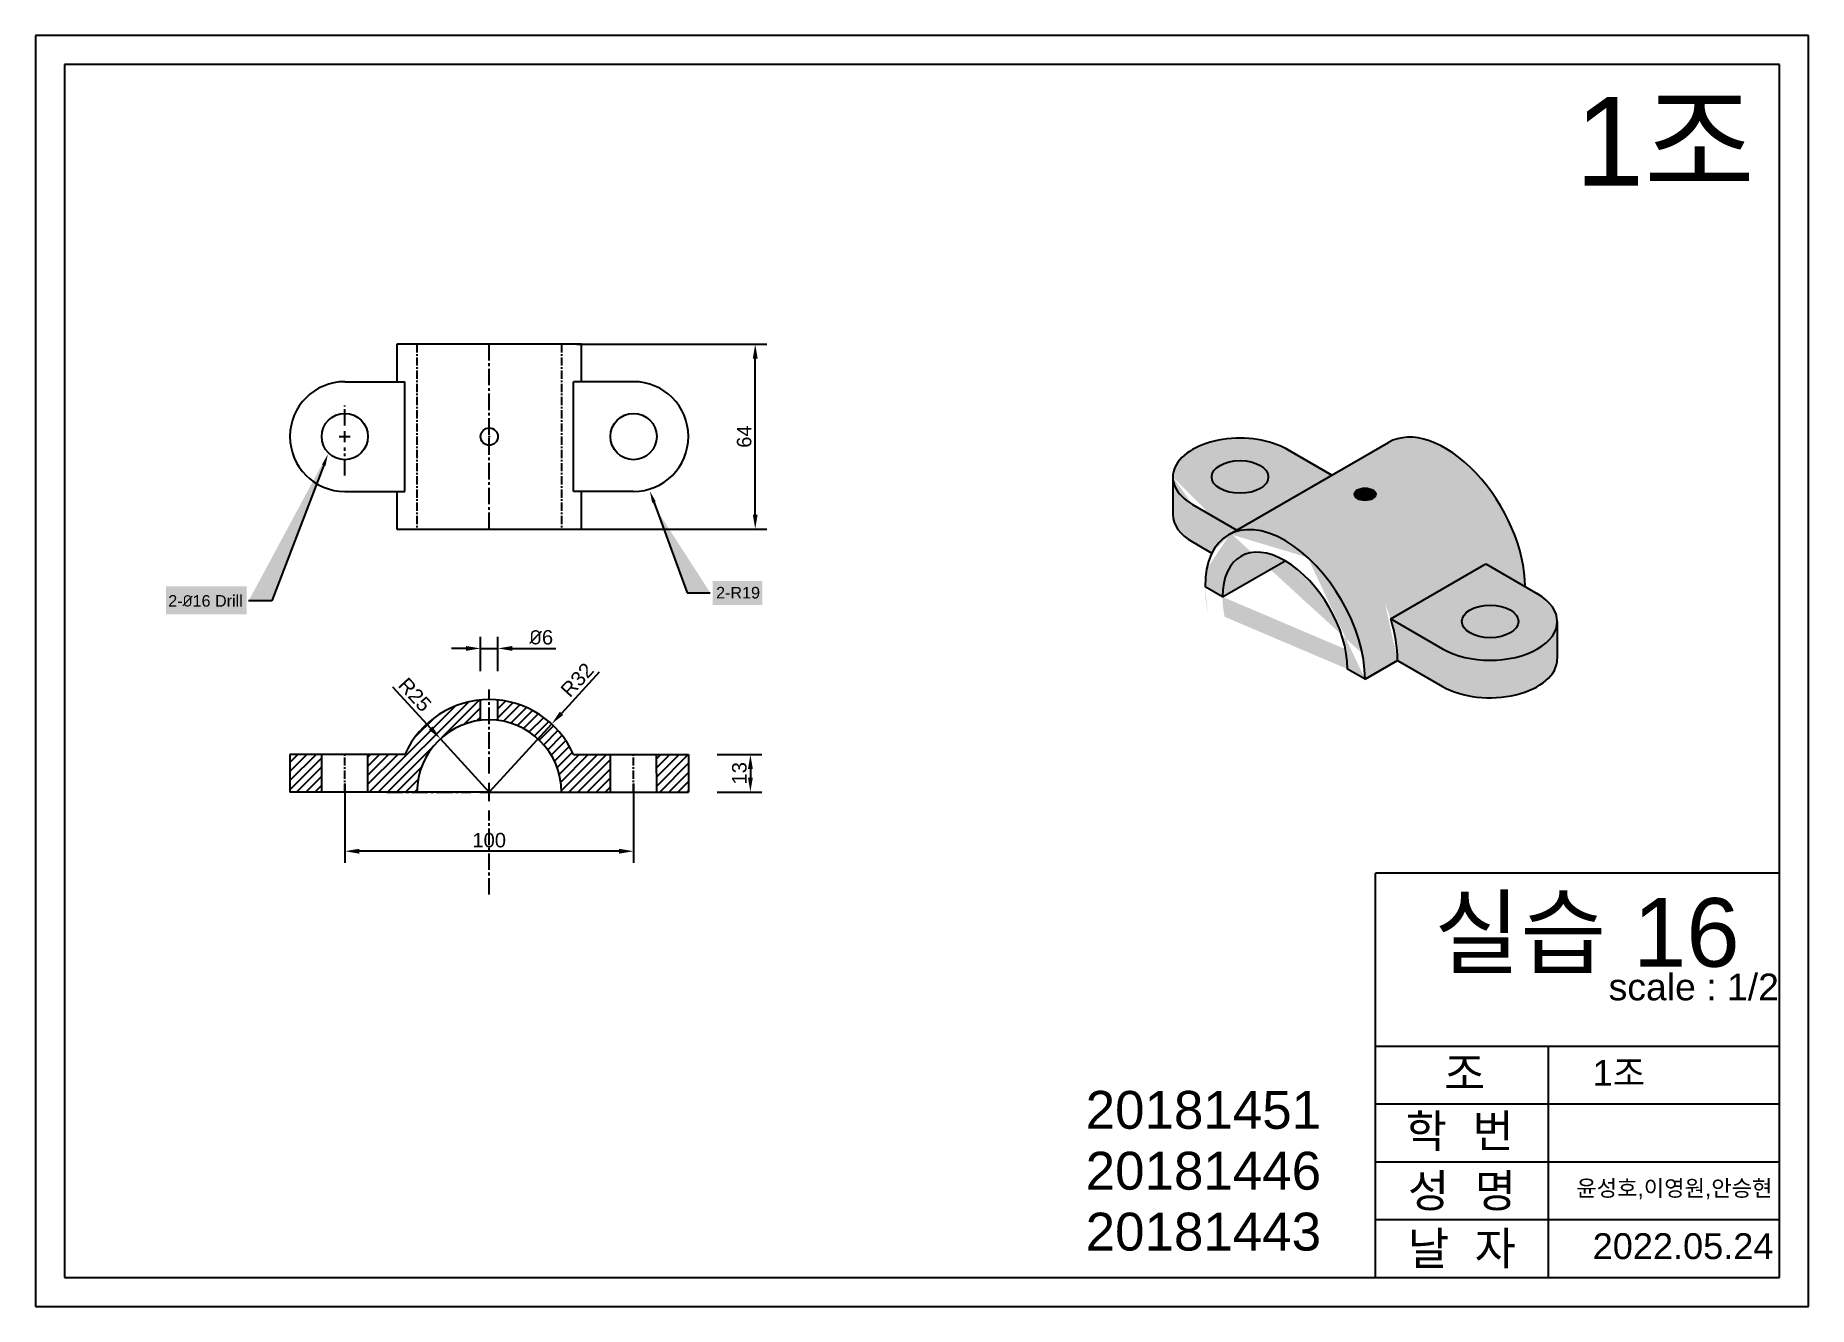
# Model space of a CAD drawing. Header units: millimetres. Extents: x 3883 to 5584, y 1070 to 1510.
# Drawn here: x 3883 to 4497, y 1070 to 1510 of the extents above; entities outside this region: 1.
import ezdxf
from ezdxf import colors
from ezdxf.entities.mleader import LeaderData, LeaderLine
from ezdxf.math import Vec2, Vec3

# ---------------------------------------------------------------- set-up
doc = ezdxf.new("R2010")
doc.units = ezdxf.units.MM
doc.header["$LTSCALE"] = 0.3
doc.linetypes.add('CENTER', pattern=[50.8, 31.75, -6.35, 6.35, -6.35])
doc.linetypes.add('CENTER2', pattern=[28.575, 19.05, -3.175, 3.175, -3.175])
doc.layers.add('Layer4', color=4, linetype='Continuous')
doc.styles.get("Standard").update_dxf_attribs({"font": 'arial.ttf'})
doc.dimstyles.new('ISO-25', dxfattribs={"dimtxt": 2.5, "dimasz": 2.5, "dimexe": 5, "dimexo": 5, "dimtad": 1, "dimtxsty": 'Standard', "dimcen": 80, "dimadec": 0, "dimazin": 0, "dimtfac": 1, "dimtmove": 0, "dimatfit": 3, "dimfxl": 1, "dimarcsym": 0})

# ---------------------------------------------------------------- blocks, each defined once
blk = doc.blocks.new('*U23')
at = {"color": 0, "linetype": 'CENTER2', "transparency": 16777216}
for p, q in [((0, 6.4), (0, 35.5)), ((-35.5, 0), (-6.4, 0)), ((6.4, 0), (35.5, 0)), ((0, -35.5), (0, -6.4))]:
    blk.add_line(p, q, dxfattribs=at)
at = {"color": 0, "linetype": 'Continuous', "transparency": 16777216}
for p, q in [((-3.2, 0), (3.2, 0)), ((0, -3.2), (0, 3.2))]:
    blk.add_line(p, q, dxfattribs=at)
blk = doc.blocks.new('*D24')
at = {"layer": 'Defpoints', "color": 0, "ltscale": 0.3, "transparency": 16777216}
for p in [(4060.03, 1402.78), (4131.75, 1402.78), (4061.01, 1338.78)]:
    blk.add_point(p, dxfattribs=at)
at = {"layer": 'Layer4', "color": 0, "lineweight": -2, "ltscale": 0.3, "transparency": 16777216}
for p, q in [((4070.03, 1402.78), (4135.75, 1402.78)), ((4131.75, 1343.78), (4131.75, 1397.78)), ((4071.01, 1338.78), (4135.75, 1338.78))]:
    blk.add_line(p, q, dxfattribs=at)
at = {"layer": 'Layer4', "color": 0, "ltscale": 0.3, "transparency": 16777216}
for points in [[(4130.92, 1397.78), (4132.59, 1397.78), (4131.75, 1402.78)], [(4130.92, 1343.78), (4132.59, 1343.78), (4131.75, 1338.78)]]:
    blk.add_solid(points, dxfattribs=at)
at = {"layer": 'Layer4', "color": 0, "ltscale": 0.3, "transparency": 16777216, "insert": (4127.95, 1370.78), "char_height": 5, "attachment_point": 5, "rotation": 90}
blk.add_mtext('64', dxfattribs=at)
blk = doc.blocks.new('*D25')
at = {"layer": 'Defpoints', "color": 0, "ltscale": 0.3, "transparency": 16777216}
for p in [(4022.74, 1266.14), (4039.63, 1247.71)]:
    blk.add_point(p, dxfattribs=at)
at = {"layer": 'Layer4', "color": 0, "lineweight": -2, "ltscale": 0.3, "transparency": 16777216}
for p, q in [((4006.2, 1284.2), (4019.36, 1269.83)), ((4039.63, 1247.71), (4022.74, 1266.14))]:
    blk.add_line(p, q, dxfattribs=at)
at = {"layer": 'Layer4', "color": 0, "ltscale": 0.3, "transparency": 16777216}
blk.add_solid([(4019.98, 1270.39), (4018.75, 1269.27), (4022.74, 1266.14)], dxfattribs=at)
at = {"layer": 'Layer4', "color": 0, "ltscale": 0.3, "transparency": 16777216, "insert": (4013.9, 1281.43), "char_height": 5, "attachment_point": 5, "rotation": 312.50025}
blk.add_mtext('R25', dxfattribs=at)
blk = doc.blocks.new('*D26')
at = {"layer": 'Defpoints', "color": 0, "ltscale": 0.3, "transparency": 16777216}
for p in [(4061.27, 1271.28), (4039.63, 1247.71)]:
    blk.add_point(p, dxfattribs=at)
at = {"layer": 'Layer4', "color": 0, "lineweight": -2, "ltscale": 0.3, "transparency": 16777216}
for p, q in [((4077.77, 1289.26), (4064.65, 1274.97)), ((4039.63, 1247.71), (4061.27, 1271.28))]:
    blk.add_line(p, q, dxfattribs=at)
at = {"layer": 'Layer4', "color": 0, "ltscale": 0.3, "transparency": 16777216}
blk.add_solid([(4064.04, 1275.53), (4065.27, 1274.4), (4061.27, 1271.28)], dxfattribs=at)
at = {"layer": 'Layer4', "color": 0, "ltscale": 0.3, "transparency": 16777216, "insert": (4070.1, 1286.53), "char_height": 5, "attachment_point": 5, "rotation": 47.44623}
blk.add_mtext('R32', dxfattribs=at)
blk = doc.blocks.new('*D27')
at = {"layer": 'Defpoints', "color": 0, "ltscale": 0.3, "transparency": 16777216}
for p in [(4042.63, 1297.44), (4036.63, 1279.57), (4042.63, 1279.57)]:
    blk.add_point(p, dxfattribs=at)
at = {"layer": 'Layer4', "color": 0, "lineweight": -2, "ltscale": 0.3, "transparency": 16777216}
for p, q in [((4031.63, 1297.44), (4026.63, 1297.44)), ((4036.63, 1289.57), (4036.63, 1301.44)), ((4036.63, 1297.44), (4042.63, 1297.44)), ((4042.63, 1289.57), (4042.63, 1301.44)), ((4047.63, 1297.44), (4062.69, 1297.44))]:
    blk.add_line(p, q, dxfattribs=at)
at = {"layer": 'Layer4', "color": 0, "ltscale": 0.3, "transparency": 16777216}
for points in [[(4031.63, 1298.28), (4031.63, 1296.61), (4036.63, 1297.44)], [(4047.63, 1298.28), (4047.63, 1296.61), (4042.63, 1297.44)]]:
    blk.add_solid(points, dxfattribs=at)
at = {"layer": 'Layer4', "color": 0, "ltscale": 0.3, "transparency": 16777216, "insert": (4057.66, 1301.25), "char_height": 5, "attachment_point": 5}
blk.add_mtext('{\\fISOCPEUR|b0|i0|c0|p34;%%C}6', dxfattribs=at)
blk = doc.blocks.new('*D28')
at = {"layer": 'Defpoints', "color": 0, "ltscale": 0.3, "transparency": 16777216}
for p in [(3989.64, 1260.71), (4089.62, 1260.71), (3989.64, 1227.24)]:
    blk.add_point(p, dxfattribs=at)
at = {"layer": 'Layer4', "color": 0, "lineweight": -2, "ltscale": 0.3, "transparency": 16777216}
for p, q in [((3989.64, 1250.71), (3989.64, 1223.24)), ((4089.62, 1250.71), (4089.62, 1223.24)), ((4084.62, 1227.24), (3994.64, 1227.24))]:
    blk.add_line(p, q, dxfattribs=at)
at = {"layer": 'Layer4', "color": 0, "ltscale": 0.3, "transparency": 16777216}
for points in [[(3994.64, 1228.07), (3994.64, 1226.4), (3989.64, 1227.24)], [(4084.62, 1228.07), (4084.62, 1226.4), (4089.62, 1227.24)]]:
    blk.add_solid(points, dxfattribs=at)
at = {"layer": 'Layer4', "color": 0, "ltscale": 0.3, "transparency": 16777216, "insert": (4039.63, 1231.04), "char_height": 5, "attachment_point": 5}
blk.add_mtext('100', dxfattribs=at)
blk = doc.blocks.new('*D29')
at = {"layer": 'Defpoints', "color": 0, "ltscale": 0.3, "transparency": 16777216}
for p in [(4108.63, 1260.71), (4108.63, 1247.71), (4130.08, 1247.71)]:
    blk.add_point(p, dxfattribs=at)
at = {"layer": 'Layer4', "color": 0, "lineweight": -2, "ltscale": 0.3, "transparency": 16777216}
for p, q in [((4118.63, 1260.71), (4134.08, 1260.71)), ((4130.08, 1255.71), (4130.08, 1252.71)), ((4118.63, 1247.71), (4134.08, 1247.71))]:
    blk.add_line(p, q, dxfattribs=at)
at = {"layer": 'Layer4', "color": 0, "ltscale": 0.3, "transparency": 16777216}
for points in [[(4129.25, 1255.71), (4130.92, 1255.71), (4130.08, 1260.71)], [(4129.25, 1252.71), (4130.92, 1252.71), (4130.08, 1247.71)]]:
    blk.add_solid(points, dxfattribs=at)
at = {"layer": 'Layer4', "color": 0, "ltscale": 0.3, "transparency": 16777216, "insert": (4126.28, 1254.21), "char_height": 5, "attachment_point": 5, "rotation": 90}
blk.add_mtext('13', dxfattribs=at)

msp = doc.modelspace()

# ---------------------------------------------------------------- hatches: boundary and pattern name
at = {"layer": 'Layer4', "ltscale": 0.3}
h = msp.add_hatch(color=256, dxfattribs=at)
h.dxf.hatch_style = 1
h.set_gradient(color1=(99, 100, 102), color2=(199, 200, 202), name='INVCYLINDER')
edge = h.paths.add_edge_path()
edge.add_line((4351.804, 1307.666), (4369.783, 1297.286))
edge.add_ellipse((4386.237, 1306.786), major_axis=(-23.27, 0), ratio=0.5773503, start_angle=45, end_angle=225)
edge.add_line((4402.692, 1316.286), (4384.713, 1326.666))
edge.add_line((4384.713, 1326.666), (4351.804, 1307.666))
edge = h.paths.add_edge_path(flags=16)
edge.add_ellipse((4386.237, 1306.786), major_axis=(-9.798, 0), ratio=0.5773503, start_angle=0, end_angle=360)
h.paths.add_polyline_path([(4133.149, 1365.679), (4133.149, 1375.948), (4122.846, 1375.948), (4122.846, 1365.679)], flags=9)
h.paths.add_polyline_path([(4004.799, 1283.658), (4015.145, 1272.368), (4022.741, 1279.329), (4012.395, 1290.619)], flags=9)
h.paths.add_polyline_path([(4068.688, 1277.305), (4079.044, 1288.586), (4071.454, 1295.554), (4061.098, 1284.273)], flags=9)
edge = h.paths.add_edge_path()
edge.add_line((3927.74, 1309.282), (3955.698, 1309.282))
edge.add_line((3955.698, 1309.282), (3955.698, 1318.882))
edge.add_line((3955.698, 1318.882), (3927.74, 1318.882))
edge.add_line((3927.74, 1318.882), (3927.74, 1309.282))
edge.add_line((3964.305, 1313.864), (3956.305, 1313.864))
edge.add_line((3982.337, 1360.878), (3964.305, 1313.864))
edge.add_line((3981.715, 1361.117), (3983.769, 1364.613))
edge.add_line((3983.769, 1364.613), (3982.959, 1360.64))
edge.add_line((3982.959, 1360.64), (3981.715, 1361.117))
edge = h.paths.add_edge_path()
edge.add_line((4117.036, 1312.53), (4134.255, 1312.53))
edge.add_line((4134.255, 1312.53), (4134.255, 1320.773))
edge.add_line((4134.255, 1320.773), (4117.036, 1320.773))
edge.add_line((4117.036, 1320.773), (4117.036, 1312.53))
edge.add_line((4108.199, 1316.697), (4116.199, 1316.697))
edge.add_line((4096.66, 1348.13), (4108.199, 1316.697))
edge.add_line((4096.034, 1347.9), (4095.282, 1351.885))
edge.add_line((4095.282, 1351.885), (4097.286, 1348.36))
edge.add_line((4097.286, 1348.36), (4096.034, 1347.9))
h.paths.add_polyline_path([(4052.13, 1295.53), (4063.015, 1295.53), (4063.015, 1307.53), (4052.13, 1307.53)], flags=9)
h.paths.add_polyline_path([(4032.34, 1225.843), (4046.494, 1225.843), (4046.494, 1236.147), (4032.34, 1236.147)], flags=9)
h.paths.add_polyline_path([(4131.475, 1248.855), (4131.475, 1259.125), (4121.171, 1259.125), (4121.171, 1248.855)], flags=9)
h.paths.add_polyline_path([(4242.828, 1085.411), (4331.079, 1085.411), (4331.079, 1105.521), (4242.828, 1105.521)], flags=9)
h.paths.add_polyline_path([(4242.83, 1106.498), (4331.077, 1106.498), (4331.077, 1126.595), (4242.83, 1126.595)], flags=9)
h.paths.add_polyline_path([(4242.83, 1127.575), (4331.077, 1127.575), (4331.077, 1147.671), (4242.83, 1147.671)], flags=9)
h = msp.add_hatch(color=256, dxfattribs=at)
h.dxf.hatch_style = 1
h.set_gradient(color1=(99, 100, 102), color2=(199, 200, 202), tint=1, name='CYLINDER')
edge = h.paths.add_edge_path()
edge.add_ellipse((4370.649, 1334.786), major_axis=(19.596, -33.941), ratio=0.5773503, start_angle=405, end_angle=540.007033)
edge.add_line((4351.051, 1368.725), (4296.148, 1337.012))
edge.add_ellipse((4315.223, 1302.786), major_axis=(19.596, -33.941), ratio=0.5773503, start_angle=133.23638, end_angle=178.497157, ccw=False)
edge.add_ellipse((4315.223, 1302.786), major_axis=(19.596, -33.941), ratio=0.5773503, start_angle=45, end_angle=133.23638, ccw=False)
edge.add_line((4342.936, 1286.786), (4354.194, 1293.286))
edge.add_ellipse((4326.482, 1309.286), major_axis=(19.596, -33.941), ratio=0.5773503, start_angle=45, end_angle=68.969482)
edge.add_line((4351.804, 1307.666), (4384.713, 1326.666))
edge.add_line((4384.713, 1326.666), (4398.362, 1318.786))
edge = h.paths.add_edge_path(flags=16)
edge.add_ellipse((4342.936, 1350.786), major_axis=(-3.674, 0), ratio=0.5773503, start_angle=0, end_angle=360)
edge = h.paths.add_edge_path()
edge.add_line((4331.462, 1357.41), (4316.089, 1366.286))
edge.add_ellipse((4299.635, 1356.786), major_axis=(-23.27, 0), ratio=0.5773503, start_angle=225, end_angle=360)
edge.add_ellipse((4299.635, 1356.786), major_axis=(-23.27, 0), ratio=0.5773503, start_angle=360, end_angle=405)
edge.add_line((4283.18, 1347.286), (4298.561, 1338.406))
edge.add_line((4298.561, 1338.406), (4331.462, 1357.41))
edge = h.paths.add_edge_path(flags=16)
edge.add_ellipse((4299.635, 1356.786), major_axis=(-9.798, 0), ratio=0.5773503, start_angle=0, end_angle=360)
edge = h.paths.add_edge_path()
edge.add_line((4298.561, 1338.406), (4283.18, 1347.286))
edge.add_ellipse((4299.635, 1356.786), major_axis=(-23.27, 0), ratio=0.5773503, start_angle=360, end_angle=405, ccw=False)
edge.add_line((4276.365, 1356.786), (4276.365, 1343.786))
edge.add_ellipse((4299.635, 1343.786), major_axis=(-23.27, 0), ratio=0.5773503, start_angle=360, end_angle=405)
edge.add_line((4283.18, 1334.286), (4289.9, 1330.406))
edge.add_ellipse((4315.223, 1302.786), major_axis=(19.596, -33.941), ratio=0.5773503, start_angle=178.497157, end_angle=201.030518, ccw=False)
edge.add_line((4296.148, 1337.012), (4298.561, 1338.406))
edge = h.paths.add_edge_path()
edge.add_ellipse((4315.223, 1302.786), major_axis=(15.309, -26.517), ratio=0.5773503, start_angle=135, end_angle=225, ccw=False)
edge.add_ellipse((4315.223, 1302.786), major_axis=(15.309, -26.517), ratio=0.5773503, start_angle=45, end_angle=135, ccw=False)
edge.add_line((4336.874, 1290.286), (4342.936, 1286.786))
edge.add_ellipse((4315.223, 1302.786), major_axis=(19.596, -33.941), ratio=0.5773503, start_angle=45, end_angle=133.23638)
edge.add_ellipse((4315.223, 1302.786), major_axis=(19.596, -33.941), ratio=0.5773503, start_angle=133.23638, end_angle=178.497157)
edge.add_ellipse((4315.223, 1302.786), major_axis=(19.596, -33.941), ratio=0.5773503, start_angle=178.497157, end_angle=201.030518)
edge.add_ellipse((4315.223, 1302.786), major_axis=(19.596, -33.941), ratio=0.5773503, start_angle=201.030518, end_angle=225)
edge.add_line((4287.51, 1318.786), (4293.573, 1315.286))
edge = h.paths.add_edge_path()
edge.add_ellipse((4386.237, 1293.786), major_axis=(-23.27, 0), ratio=0.5773503, start_angle=45, end_angle=180)
edge.add_line((4409.507, 1293.786), (4409.507, 1306.786))
edge.add_ellipse((4386.237, 1306.786), major_axis=(-23.27, 0), ratio=0.5773503, start_angle=45, end_angle=180, ccw=False)
edge.add_line((4369.783, 1297.286), (4351.804, 1307.666))
edge.add_ellipse((4326.482, 1309.286), major_axis=(19.596, -33.941), ratio=0.5773503, start_angle=45, end_angle=68.969482, ccw=False)
edge.add_line((4354.194, 1293.286), (4369.783, 1284.286))
h = msp.add_hatch(color=256, dxfattribs=at)
h.dxf.hatch_style = 1
h.set_gradient(color1=(99, 100, 102), color2=(199, 200, 202), name='CYLINDER')
edge = h.paths.add_edge_path()
edge.add_ellipse((4315.223, 1302.786), major_axis=(15.309, -26.517), ratio=0.5773503, start_angle=135, end_angle=225)
edge.add_line((4293.573, 1315.286), (4315.223, 1327.786))
edge = h.paths.add_edge_path()
edge.add_ellipse((4299.635, 1356.786), major_axis=(-9.798, 0), ratio=0.5773503, start_angle=0, end_angle=360)
edge = h.paths.add_edge_path()
edge.add_ellipse((4386.237, 1306.786), major_axis=(-9.798, 0), ratio=0.5773503, start_angle=0, end_angle=360)
h = msp.add_hatch(color=256, dxfattribs=at)
h.dxf.hatch_style = 1
h.set_gradient(color1=(99, 100, 102), color2=(199, 200, 202), name='INVCYLINDER')
edge = h.paths.add_edge_path()
edge.add_ellipse((4342.936, 1350.786), major_axis=(-3.674, 0), ratio=0.5773503, start_angle=0, end_angle=360)
h = msp.add_hatch(dxfattribs=at)
h.set_pattern_fill('ANSI31', color=256, scale=0.7)
h.set_pattern_definition([(45, (-609.5118, 84.9336), (-1.5715448, 1.5715448), [])])
h.paths.add_polyline_path([(3997.639, 1260.712), (3997.63, 1247.712), (4014.63, 1247.712, -0.3794046), (4036.63, 1272.531), (4036.63, 1279.571, 0.2709966), (4010.39, 1260.712)])
h.paths.add_polyline_path([(4042.63, 1279.571), (4042.63, 1272.531, -0.3794046), (4064.63, 1247.712), (4081.63, 1247.712), (4081.621, 1260.712), (4068.87, 1260.712, 0.2709966)])
h.paths.add_polyline_path([(4097.63, 1247.712), (4108.63, 1247.712), (4108.63, 1260.712), (4097.621, 1260.712)])
h.paths.add_polyline_path([(3970.63, 1247.712), (3981.63, 1247.712), (3981.639, 1260.712), (3970.63, 1260.712)])

# ---------------------------------------------------------------- linework, layer by layer
for p, q in [((4496.508, 1509.625), (3882.508, 1509.625)), ((3882.508, 1509.625), (3882.508, 1069.625)), ((4496.508, 1069.625), (4496.508, 1509.625)), ((3892.508, 1499.625), (3892.508, 1079.625)), ((4486.508, 1079.625), (4486.508, 1499.625)), ((4346.508, 1079.625), (4346.508, 1219.625)), ((4486.508, 1219.625), (4346.508, 1219.625)), ((4486.508, 1159.625), (4346.508, 1159.625)), ((4406.508, 1079.625), (4406.508, 1159.625)), ((4486.508, 1139.625), (4346.508, 1139.625)), ((4486.508, 1119.625), (4346.508, 1119.625)), ((4486.508, 1099.625), (4346.508, 1099.625)), ((3892.508, 1079.625), (4486.508, 1079.625)), ((3882.508, 1069.625), (4496.508, 1069.625))]:
    msp.add_line(p, q)
at = {"ltscale": 0.3}
for p, q in [((4071.63, 1402.776), (4007.63, 1402.776)), ((4007.63, 1402.776), (4007.63, 1389.776)), ((4071.63, 1389.776), (4071.63, 1402.776)), ((3989.63, 1389.776), (4008.63, 1389.776)), ((4089.63, 1389.776), (4070.63, 1389.776)), ((4296.148, 1337.012), (4351.051, 1368.725)), ((4331.462, 1357.41), (4315.223, 1366.786)), ((4316.089, 1366.286), (4331.462, 1357.41)), ((3989.63, 1351.776), (4008.63, 1351.776)), ((4007.63, 1351.776), (4007.63, 1338.776)), ((4089.63, 1351.776), (4070.63, 1351.776)), ((4071.63, 1338.776), (4071.63, 1351.776)), ((4276.365, 1356.786), (4276.365, 1343.786)), ((4283.18, 1347.286), (4298.561, 1338.406)), ((4007.63, 1338.776), (4071.63, 1338.776)), ((4283.18, 1334.286), (4289.9, 1330.406)), ((4293.573, 1315.286), (4315.223, 1327.786)), ((4351.804, 1307.666), (4384.713, 1326.666)), ((4384.713, 1326.666), (4402.692, 1316.286)), ((4293.573, 1315.286), (4287.51, 1318.786)), ((4351.804, 1307.666), (4369.783, 1297.286)), ((4409.507, 1306.786), (4409.507, 1293.786)), ((4342.936, 1286.786), (4336.874, 1290.286)), ((4342.936, 1286.786), (4354.194, 1293.286)), ((4354.194, 1293.286), (4342.936, 1286.786)), ((4354.194, 1293.286), (4369.783, 1284.286)), ((4036.63, 1272.531), (4036.63, 1279.571)), ((4042.63, 1272.531), (4042.63, 1279.571)), ((3970.63, 1260.712), (3970.63, 1247.712)), ((4010.39, 1260.712), (3970.63, 1260.712)), ((3981.63, 1247.717), (3981.639, 1260.717)), ((3997.63, 1247.706), (3997.639, 1260.706)), ((4068.87, 1260.712), (4108.63, 1260.712)), ((4081.63, 1247.706), (4081.621, 1260.706)), ((4097.63, 1247.717), (4097.621, 1260.717)), ((4108.63, 1260.712), (4108.63, 1247.712)), ((4039.63, 1247.712), (3970.63, 1247.712)), ((4039.63, 1247.712), (4108.63, 1247.712)), ((4039.63, 1247.712), (4089.63, 1247.712))]:
    msp.add_line(p, q, dxfattribs=at)
at = {"color": 4, "linetype": 'CENTER', "ltscale": 0.3}
for p, q in [((4014.63, 1402.776), (4014.63, 1338.776)), ((4064.63, 1402.776), (4064.63, 1338.776)), ((3989.63, 1247.712), (3989.639, 1260.712)), ((4089.63, 1247.712), (4089.621, 1260.712))]:
    msp.add_line(p, q, dxfattribs=at)
msp.add_lwpolyline([(4486.508, 1499.625), (3892.508, 1499.625)])
at = {"ltscale": 0.3}
msp.add_lwpolyline([(5583.562, 1404.252), (5583.562, 1404.252)], close=True, dxfattribs=at)
for centre, radius in [((3989.63, 1370.776), 8), ((4089.63, 1370.776), 8), ((4039.63, 1370.776), 3)]:
    msp.add_circle(centre, radius, dxfattribs=at)
for centre, radius, start, end in [((3989.63, 1370.776), 19, 90, 270), ((4089.63, 1370.776), 19, 270, 90), ((4039.63, 1247.712), 32, 23.969482, 156.030518), ((4039.63, 1247.712), 25, 0, 180)]:
    msp.add_arc(centre, radius, start, end, dxfattribs=at)
msp.add_arc((4374.971, 1253.584), 190, 305.873892, 305.946967)
for centre, major_axis, start_param, end_param in [((4299.635, 1356.786), (-23.27, 0), 3.9269908, 7.0685835), ((4370.649, 1334.786), (19.596, -33.941), 7.0685835, 9.4249007), ((4299.635, 1343.786), (-23.27, 0), 6.2831853, 7.0685835), ((4315.223, 1302.786), (19.596, -33.941), 0.7853982, 3.9269908), ((4299.635, 1343.786), (-23.27, 0), 2.3553967, 2.3561945), ((4315.223, 1302.786), (15.309, -26.517), 0.7853982, 3.9269908), ((4386.237, 1306.786), (-23.27, 0), 0.7853982, 3.9269908), ((4326.482, 1309.286), (19.596, -33.941), 0.7853982, 1.2037445), ((4386.237, 1293.786), (-23.27, 0), 0.7853982, 3.1415927)]:
    msp.add_ellipse(centre, major_axis=major_axis, ratio=0.5773503, start_param=start_param, end_param=end_param, dxfattribs=at)
for centre, major_axis in [((4299.635, 1356.786), (-9.798, 0)), ((4342.936, 1350.786), (-3.674, 0)), ((4386.237, 1306.786), (-9.798, 0))]:
    msp.add_ellipse(centre, major_axis=major_axis, ratio=0.5773503, dxfattribs=at)
at = {"layer": 'Layer4', "linetype": 'CENTER2'}
for p, q in [((4039.63, 1371.376), (4039.63, 1402.776)), ((3989.63, 1374.576), (3989.63, 1381.492)), ((4039.63, 1338.776), (4039.63, 1370.176)), ((3989.63, 1357.276), (3989.63, 1366.976))]:
    msp.add_line(p, q, dxfattribs=at)
at = {"layer": 'Layer4', "color": 0, "ltscale": 0.3}
for p, q in [((4008.63, 1389.776), (4010.39, 1389.776)), ((4010.39, 1351.776), (4010.39, 1389.776)), ((4070.63, 1389.776), (4068.87, 1389.776)), ((4068.87, 1351.776), (4068.87, 1389.776)), ((4008.63, 1351.776), (4010.39, 1351.776)), ((4070.63, 1351.776), (4068.87, 1351.776))]:
    msp.add_line(p, q, dxfattribs=at)
at = {"layer": 'Layer4', "linetype": 'Continuous'}
for p, q in [((3987.73, 1370.776), (3991.53, 1370.776)), ((3989.63, 1368.876), (3989.63, 1372.676)), ((4039.33, 1370.776), (4039.93, 1370.776)), ((4039.63, 1370.476), (4039.63, 1371.076))]:
    msp.add_line(p, q, dxfattribs=at)

# ---------------------------------------------------------------- block references
at = {"color": 4, "linetype": 'CENTER2'}
msp.add_blockref('*U23', (4039.63, 1247.712), dxfattribs=at)

# ---------------------------------------------------------------- texts
for s, height, p in [('실습 16', 23.7578, (4366.889, 1187.262)), ('scale : 1/2', 9.26193, (4427.281, 1175.614)), ('   조', 11.3911, (4356.987, 1144.673)), ('1조', 8.9548, (4421.755, 1146.044)), ('학  번', 11.3911, (4356.987, 1124.673)), ('성  명', 11.3911, (4357.775, 1104.041)), ('윤성호,이영원,안승현', 5.62606, (4416.087, 1107.805)), ('날  자', 11.3911, (4357.775, 1084.041)), ('2022.05.24', 8.9548, (4421.755, 1086.044))]:
    msp.add_text(s, height=height).set_placement(p)
at = {"layer": 'Layer4', "ltscale": 0.3}
for s, height, p in [('1조', 30.6686, (4415.71, 1457.652)), ('20181451', 13.1201, (4246.179, 1131.148)), ('20181446', 13.1201, (4246.179, 1110.071)), ('20181443', 13.1201, (4246.179, 1088.995))]:
    msp.add_text(s, height=height, dxfattribs=at).set_placement(p)

# ---------------------------------------------------------------- dimensions: what is measured, and where the dimension line sits
dim = msp.add_linear_dim(base=(4131.754, 1402.776), p1=(4061.014, 1338.776), p2=(4060.029, 1402.776), angle=90, dimstyle='ISO-25', override={"dimscale": 2, "dimexe": 2, "dimcen": 0.781696}, dxfattribs=at)
dim.commit()
dim.dimension.update_dxf_attribs({"geometry": '*D24', "text_midpoint": (4131.754, 1370.776), "dimtype": 160})
dim = msp.add_linear_dim(base=(4042.63, 1297.445), p1=(4036.63, 1279.571), p2=(4042.63, 1279.571), angle=180, text='{\\fISOCPEUR|b0|i0|c0|p34;%%C}<>', dimstyle='ISO-25', override={"dimscale": 2, "dimexe": 2, "dimcen": 0.781696}, dxfattribs=at)
dim.commit()
dim.dimension.update_dxf_attribs({"geometry": '*D27', "text_midpoint": (4057.662, 1301.247)})
for mpoint, picture, middle in [((4061.271, 1271.284), '*D26', (4070.099, 1286.526)), ((4022.74, 1266.144), '*D25', (4013.895, 1281.425))]:
    dim = msp.add_radius_dim(center=(4039.63, 1247.712), mpoint=mpoint, dimstyle='ISO-25', override={"dimscale": 2, "dimexe": 2, "dimcen": 0.781696}, dxfattribs=at)
    dim.commit()
    dim.dimension.update_dxf_attribs({"geometry": picture, "text_midpoint": middle})
dim = msp.add_linear_dim(base=(3989.639, 1227.238), p1=(4089.621, 1260.712), p2=(3989.639, 1260.712), text='100', dimstyle='ISO-25', override={"dimscale": 2, "dimexe": 2, "dimcen": 0.781696}, dxfattribs=at)
dim.commit()
dim.dimension.update_dxf_attribs({"geometry": '*D28', "text_midpoint": (4039.63, 1231.041)})
dim = msp.add_linear_dim(base=(4130.083, 1247.712), p1=(4108.63, 1260.712), p2=(4108.63, 1247.712), angle=90, dimstyle='ISO-25', override={"dimscale": 2, "dimexe": 2, "dimcen": 0.781696}, dxfattribs=at)
dim.commit()
dim.dimension.update_dxf_attribs({"geometry": '*D29', "text_midpoint": (4126.279, 1254.212)})

# ---------------------------------------------------------------- leaders
ml = msp.add_multileader_mtext('Standard', dxfattribs=at)
ml.set_content('2-{\\fISOCPEUR|b0|i0|c0|p34;%%C}16 Drill', color=256)
ml.set_leader_properties()
ml.build(insert=Vec2(0, 0))
ctx = ml.context
ctx.base_point, ctx.plane_origin = Vec3(3926.904, 1313.864), Vec3(3983.769, 1364.613)
ctx.text_align_type = 2
notes = []
notes.append((ctx, [(0, (1, 1, 0), (3964.305, 1313.864), (-1, 0), 8, [(0, [(3983.769, 1364.613)], 0, [])])]))
ctx.mtext.insert, ctx.mtext.alignment, ctx.mtext.flow_direction = Vec3(3954.305, 1315.898), 3, 5
ml = msp.add_multileader_mtext('Standard', dxfattribs=at)
ml.set_content('2-R19', color=256)
ml.set_leader_properties()
ml.build(insert=Vec2(0, 0))
ctx = ml.context
ctx.base_point, ctx.plane_origin = Vec3(4116.199, 1316.697), Vec3(4095.282, 1351.885)
notes.append((ctx, [(0, (1, 1, 0), (4108.199, 1316.697), (1, 0), 8, [(0, [(4095.282, 1351.885)], 0, [])])]))
ctx.mtext.insert, ctx.mtext.flow_direction = Vec3(4118.199, 1318.731), 5
for ctx, leaders in notes:
    for number, flags, end, landing, length, lines in leaders:
        leader = LeaderData()
        leader.index, (leader.has_last_leader_line, leader.has_dogleg_vector, leader.attachment_direction) = number, flags
        leader.last_leader_point, leader.dogleg_vector, leader.dogleg_length = Vec3(end), Vec3(landing), length
        for number, points, colour, breaks in lines:
            line = LeaderLine()
            line.index, line.vertices, line.color, line.breaks = number, Vec3.list(points), colors.encode_raw_color(colour), breaks
            leader.lines.append(line)
        ctx.leaders.append(leader)

doc.saveas('drawing.dxf')
